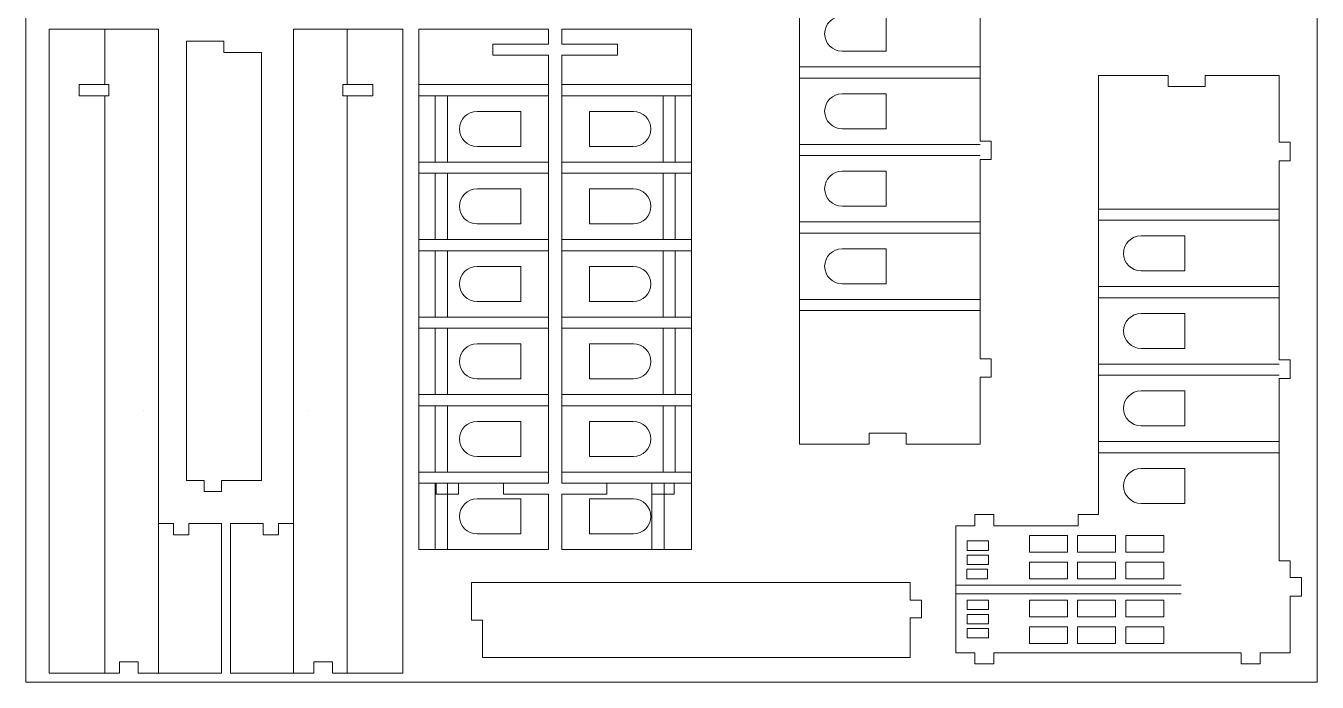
# Model space of a CAD drawing. Header units: millimetres. Extents: x -824 to 903, y -527 to 785.
# Drawn here: x 555.5 to 902.7, y -67.8 to 108.6 of the extents above; entities that cross this region are included whole.
import ezdxf

# ---------------------------------------------------------------- set-up
doc = ezdxf.new("R2010")
doc.units = ezdxf.units.MM
doc.header["$MEASUREMENT"] = 0
doc.layers.add('Camada 1', color=7, linetype='Continuous')

msp = doc.modelspace()

# ---------------------------------------------------------------- linework, layer by layer
at = {"layer": 'Camada 1', "color": 250, "lineweight": 9}
for points, knots in [([(555.4833, -67.8358), (555.4833, -67.8358), (902.7386, -67.8358), (902.7386, -67.8358), (902.7386, -67.8358), (902.7386, -67.8358), (902.7386, 320.0269), (902.7386, 320.0269), (902.7386, 320.0269), (902.7386, 320.0269), (555.4833, 320.0269), (555.4833, 320.0269), (555.4833, 320.0269), (555.4833, 320.0269), (555.4833, -67.8358), (555.4833, -67.8358)], [0, 0, 0, 0, 0.2, 0.2, 0.2, 0.2, 0.4, 0.4, 0.4, 0.4, 0.6, 0.6, 0.6, 0.6, 1, 1, 1, 1]), ([(812.1126, 77.6077), (812.1126, 77.6077), (815.1128, 77.6077), (815.1128, 77.6077), (815.1128, 77.6077), (815.1128, 77.6077), (815.1128, 72.6073), (815.1128, 72.6073), (815.1128, 72.6073), (815.1128, 72.6073), (812.1126, 72.6073), (812.1126, 72.6073), (812.1126, 72.6073), (812.1126, 72.6073), (812.1126, 19.1032), (812.1126, 19.1032), (812.1126, 19.1032), (812.1126, 19.1032), (815.1128, 19.1032), (815.1128, 19.1032), (815.1128, 19.1032), (815.1128, 19.1032), (815.1128, 14.1028), (815.1128, 14.1028), (815.1128, 14.1028), (815.1128, 14.1028), (812.1126, 14.1028), (812.1126, 14.1028), (812.1126, 14.1028), (812.1126, 14.1028), (812.1126, -3.8987), (812.1126, -3.8987), (812.1126, -3.8987), (812.1126, -3.8987), (792.2166, -3.8987), (792.2166, -3.8987), (792.2166, -3.8987), (792.2166, -3.8987), (792.2166, -0.8984), (792.2166, -0.8984), (792.2166, -0.8984), (792.2166, -0.8984), (782.2686, -0.8984), (782.2686, -0.8984), (782.2686, -0.8984), (782.2686, -0.8984), (782.2686, -3.8987), (782.2686, -3.8987), (782.2686, -3.8987), (782.2686, -3.8987), (763.5395, -3.8987), (763.5395, -3.8987), (763.5395, -3.8987), (763.5395, -3.8987), (763.5395, 114.143), (763.5395, 114.143), (763.5395, 114.143), (763.5395, 114.143), (758.0614, 114.143), (758.0614, 114.143), (758.0614, 114.143), (758.0614, 114.143), (758.0614, 117.1433), (758.0614, 117.1433), (758.0614, 117.1433), (758.0614, 117.1433), (735.4182, 117.1433), (735.4182, 117.1433), (735.4182, 117.1433), (735.4182, 117.1433), (735.4182, 114.143), (735.4182, 114.143), (735.4182, 114.143), (735.4182, 114.143), (730.3053, 114.143), (730.3053, 114.143), (730.3053, 114.143), (730.3053, 114.143), (730.3053, 117.1433), (730.3053, 117.1433), (730.3053, 117.1433), (730.3053, 117.1433), (725.1923, 117.1433), (725.1923, 117.1433), (725.1923, 117.1433), (725.1923, 117.1433), (725.1923, 151.316), (725.1923, 151.316), (725.1923, 151.316), (725.1923, 151.316), (730.3053, 151.316), (730.3053, 151.316), (730.3053, 151.316), (730.3053, 151.316), (730.3053, 154.3163), (730.3053, 154.3163), (730.3053, 154.3163), (730.3053, 154.3163), (735.4182, 154.3163), (735.4182, 154.3163), (735.4182, 154.3163), (735.4182, 154.3163), (735.4182, 151.316), (735.4182, 151.316), (735.4182, 151.316), (735.4182, 151.316), (801.8867, 151.316), (801.8867, 151.316), (801.8867, 151.316), (801.8867, 151.316), (801.8867, 154.3163), (801.8867, 154.3163), (801.8867, 154.3163), (801.8867, 154.3163), (806.9996, 154.3163), (806.9996, 154.3163), (806.9996, 154.3163), (806.9996, 154.3163), (806.9996, 151.316), (806.9996, 151.316), (806.9996, 151.316), (806.9996, 151.316), (815.1128, 151.316), (815.1128, 151.316), (815.1128, 151.316), (815.1128, 151.316), (815.1128, 136.1123), (815.1128, 136.1123), (815.1128, 136.1123), (815.1128, 136.1123), (818.1131, 136.1123), (818.1131, 136.1123), (818.1131, 136.1123), (818.1131, 136.1123), (818.1131, 131.1119), (818.1131, 131.1119), (818.1131, 131.1119), (818.1131, 131.1119), (815.1128, 131.1119), (815.1128, 131.1119), (815.1128, 131.1119), (815.1128, 131.1119), (815.1128, 126.6217), (815.1128, 126.6217), (815.1128, 126.6217), (815.1128, 126.6217), (812.1126, 126.6217), (812.1126, 126.6217), (812.1126, 126.6217), (812.1126, 126.6217), (812.1126, 77.6077), (812.1126, 77.6077)], [0, 0, 0, 0, 0.02564103, 0.02564103, 0.02564103, 0.02564103, 0.05128205, 0.05128205, 0.05128205, 0.05128205, 0.07692308, 0.07692308, 0.07692308, 0.07692308, 0.1025641, 0.1025641, 0.1025641, 0.1025641, 0.12820513, 0.12820513, 0.12820513, 0.12820513, 0.15384615, 0.15384615, 0.15384615, 0.15384615, 0.17948718, 0.17948718, 0.17948718, 0.17948718, 0.20512821, 0.20512821, 0.20512821, 0.20512821, 0.23076923, 0.23076923, 0.23076923, 0.23076923, 0.25641026, 0.25641026, 0.25641026, 0.25641026, 0.28205128, 0.28205128, 0.28205128, 0.28205128, 0.30769231, 0.30769231, 0.30769231, 0.30769231, 0.33333333, 0.33333333, 0.33333333, 0.33333333, 0.35897436, 0.35897436, 0.35897436, 0.35897436, 0.38461538, 0.38461538, 0.38461538, 0.38461538, 0.41025641, 0.41025641, 0.41025641, 0.41025641, 0.43589744, 0.43589744, 0.43589744, 0.43589744, 0.46153846, 0.46153846, 0.46153846, 0.46153846, 0.48717949, 0.48717949, 0.48717949, 0.48717949, 0.51282051, 0.51282051, 0.51282051, 0.51282051, 0.53846154, 0.53846154, 0.53846154, 0.53846154, 0.56410256, 0.56410256, 0.56410256, 0.56410256, 0.58974359, 0.58974359, 0.58974359, 0.58974359, 0.61538462, 0.61538462, 0.61538462, 0.61538462, 0.64102564, 0.64102564, 0.64102564, 0.64102564, 0.66666667, 0.66666667, 0.66666667, 0.66666667, 0.69230769, 0.69230769, 0.69230769, 0.69230769, 0.71794872, 0.71794872, 0.71794872, 0.71794872, 0.74358974, 0.74358974, 0.74358974, 0.74358974, 0.76923077, 0.76923077, 0.76923077, 0.76923077, 0.79487179, 0.79487179, 0.79487179, 0.79487179, 0.82051282, 0.82051282, 0.82051282, 0.82051282, 0.84615385, 0.84615385, 0.84615385, 0.84615385, 0.87179487, 0.87179487, 0.87179487, 0.87179487, 0.8974359, 0.8974359, 0.8974359, 0.8974359, 0.92307692, 0.92307692, 0.92307692, 0.92307692, 0.94871795, 0.94871795, 0.94871795, 0.94871795, 1, 1, 1, 1]), ([(561.754, 107.6933), (561.754, 107.6933), (576.7512, 107.6933), (576.7512, 107.6933), (576.7512, 107.6933), (576.7512, 107.6933), (591.1483, 107.6933), (591.1483, 107.6933), (591.1483, 107.6933), (591.1483, 107.6933), (591.1483, -25.2134), (591.1483, -25.2134), (591.1483, -25.2134), (591.1483, -25.2134), (595.2106, -25.2134), (595.2106, -25.2134), (595.2106, -25.2134), (595.2106, -25.2134), (595.2106, -28.213), (595.2106, -28.213), (595.2106, -28.213), (595.2106, -28.213), (599.2816, -28.213), (599.2816, -28.213), (599.2816, -28.213), (599.2816, -28.213), (599.2816, -25.2134), (599.2816, -25.2134), (599.2816, -25.2134), (599.2816, -25.2134), (608.1268, -25.2134), (608.1268, -25.2134), (608.1268, -25.2134), (608.1268, -25.2134), (608.1268, -65.3775), (608.1268, -65.3775), (608.1268, -65.3775), (608.1268, -65.3775), (591.1483, -65.3775), (591.1483, -65.3775), (591.1483, -65.3775), (591.1483, -65.3775), (585.6987, -65.3775), (585.6987, -65.3775), (585.6987, -65.3775), (585.6987, -65.3775), (585.6987, -62.378), (585.6987, -62.378), (585.6987, -62.378), (585.6987, -62.378), (580.6994, -62.378), (580.6994, -62.378), (580.6994, -62.378), (580.6994, -62.378), (580.6994, -65.3775), (580.6994, -65.3775), (580.6994, -65.3775), (580.6994, -65.3775), (576.7512, -65.3775), (576.7512, -65.3775), (576.7512, -65.3775), (576.7512, -65.3775), (561.754, -65.3775), (561.754, -65.3775), (561.754, -65.3775), (561.754, -65.3775), (561.754, 107.6933), (561.754, 107.6933)], [0, 0, 0, 0, 0.05555556, 0.05555556, 0.05555556, 0.05555556, 0.11111111, 0.11111111, 0.11111111, 0.11111111, 0.16666667, 0.16666667, 0.16666667, 0.16666667, 0.22222222, 0.22222222, 0.22222222, 0.22222222, 0.27777778, 0.27777778, 0.27777778, 0.27777778, 0.33333333, 0.33333333, 0.33333333, 0.33333333, 0.38888889, 0.38888889, 0.38888889, 0.38888889, 0.44444444, 0.44444444, 0.44444444, 0.44444444, 0.5, 0.5, 0.5, 0.5, 0.55555556, 0.55555556, 0.55555556, 0.55555556, 0.61111111, 0.61111111, 0.61111111, 0.61111111, 0.66666667, 0.66666667, 0.66666667, 0.66666667, 0.72222222, 0.72222222, 0.72222222, 0.72222222, 0.77777778, 0.77777778, 0.77777778, 0.77777778, 0.83333333, 0.83333333, 0.83333333, 0.83333333, 0.88888889, 0.88888889, 0.88888889, 0.88888889, 1, 1, 1, 1]), ([(656.8526, 107.6933), (656.8526, 107.6933), (641.8554, 107.6933), (641.8554, 107.6933), (641.8554, 107.6933), (641.8554, 107.6933), (627.4582, 107.6933), (627.4582, 107.6933), (627.4582, 107.6933), (627.4582, 107.6933), (627.4582, -25.2134), (627.4582, -25.2134), (627.4582, -25.2134), (627.4582, -25.2134), (623.396, -25.2134), (623.396, -25.2134), (623.396, -25.2134), (623.396, -25.2134), (623.396, -28.213), (623.396, -28.213), (623.396, -28.213), (623.396, -28.213), (619.3249, -28.213), (619.3249, -28.213), (619.3249, -28.213), (619.3249, -28.213), (619.3249, -25.2134), (619.3249, -25.2134), (619.3249, -25.2134), (619.3249, -25.2134), (610.4797, -25.2134), (610.4797, -25.2134), (610.4797, -25.2134), (610.4797, -25.2134), (610.4797, -65.3775), (610.4797, -65.3775), (610.4797, -65.3775), (610.4797, -65.3775), (627.4582, -65.3775), (627.4582, -65.3775), (627.4582, -65.3775), (627.4582, -65.3775), (632.9079, -65.3775), (632.9079, -65.3775), (632.9079, -65.3775), (632.9079, -65.3775), (632.9079, -62.378), (632.9079, -62.378), (632.9079, -62.378), (632.9079, -62.378), (637.9072, -62.378), (637.9072, -62.378), (637.9072, -62.378), (637.9072, -62.378), (637.9072, -65.3775), (637.9072, -65.3775), (637.9072, -65.3775), (637.9072, -65.3775), (641.8554, -65.3775), (641.8554, -65.3775), (641.8554, -65.3775), (641.8554, -65.3775), (656.8526, -65.3775), (656.8526, -65.3775), (656.8526, -65.3775), (656.8526, -65.3775), (656.8526, 107.6933), (656.8526, 107.6933)], [0, 0, 0, 0, 0.05555556, 0.05555556, 0.05555556, 0.05555556, 0.11111111, 0.11111111, 0.11111111, 0.11111111, 0.16666667, 0.16666667, 0.16666667, 0.16666667, 0.22222222, 0.22222222, 0.22222222, 0.22222222, 0.27777778, 0.27777778, 0.27777778, 0.27777778, 0.33333333, 0.33333333, 0.33333333, 0.33333333, 0.38888889, 0.38888889, 0.38888889, 0.38888889, 0.44444444, 0.44444444, 0.44444444, 0.44444444, 0.5, 0.5, 0.5, 0.5, 0.55555556, 0.55555556, 0.55555556, 0.55555556, 0.61111111, 0.61111111, 0.61111111, 0.61111111, 0.66666667, 0.66666667, 0.66666667, 0.66666667, 0.72222222, 0.72222222, 0.72222222, 0.72222222, 0.77777778, 0.77777778, 0.77777778, 0.77777778, 0.83333333, 0.83333333, 0.83333333, 0.83333333, 0.88888889, 0.88888889, 0.88888889, 0.88888889, 1, 1, 1, 1]), ([(681.0482, 100.6943), (681.0482, 100.6943), (696.0459, 100.6943), (696.0459, 100.6943), (696.0459, 100.6943), (696.0459, 100.6943), (696.0459, -14.3211), (696.0459, -14.3211), (696.0459, -14.3211), (696.0459, -14.3211), (683.9558, -14.3211), (683.9558, -14.3211), (683.9558, -14.3211), (683.9558, -14.3211), (683.9558, -17.3206), (683.9558, -17.3206), (683.9558, -17.3206), (683.9558, -17.3206), (696.0459, -17.3206), (696.0459, -17.3206), (696.0459, -17.3206), (696.0459, -17.3206), (696.0459, -32.2124), (696.0459, -32.2124), (696.0459, -32.2124), (696.0459, -32.2124), (661.1655, -32.2124), (661.1655, -32.2124), (661.1655, -32.2124), (661.1655, -32.2124), (661.1655, 107.6933), (661.1655, 107.6933), (661.1655, 107.6933), (661.1655, 107.6933), (696.0459, 107.6933), (696.0459, 107.6933), (696.0459, 107.6933), (696.0459, 107.6933), (696.0459, 103.6939), (696.0459, 103.6939), (696.0459, 103.6939), (696.0459, 103.6939), (681.0482, 103.6939), (681.0482, 103.6939), (681.0482, 103.6939), (681.0482, 103.6939), (681.0482, 100.6943), (681.0482, 100.6943)], [0, 0, 0, 0, 0.07692308, 0.07692308, 0.07692308, 0.07692308, 0.15384615, 0.15384615, 0.15384615, 0.15384615, 0.23076923, 0.23076923, 0.23076923, 0.23076923, 0.30769231, 0.30769231, 0.30769231, 0.30769231, 0.38461538, 0.38461538, 0.38461538, 0.38461538, 0.46153846, 0.46153846, 0.46153846, 0.46153846, 0.53846154, 0.53846154, 0.53846154, 0.53846154, 0.61538462, 0.61538462, 0.61538462, 0.61538462, 0.69230769, 0.69230769, 0.69230769, 0.69230769, 0.76923077, 0.76923077, 0.76923077, 0.76923077, 0.84615385, 0.84615385, 0.84615385, 0.84615385, 1, 1, 1, 1]), ([(714.6318, 100.6943), (714.6318, 100.6943), (699.6341, 100.6943), (699.6341, 100.6943), (699.6341, 100.6943), (699.6341, 100.6943), (699.6341, -14.3211), (699.6341, -14.3211), (699.6341, -14.3211), (699.6341, -14.3211), (711.7242, -14.3211), (711.7242, -14.3211), (711.7242, -14.3211), (711.7242, -14.3211), (711.7242, -17.3206), (711.7242, -17.3206), (711.7242, -17.3206), (711.7242, -17.3206), (699.6341, -17.3206), (699.6341, -17.3206), (699.6341, -17.3206), (699.6341, -17.3206), (699.6341, -32.2124), (699.6341, -32.2124), (699.6341, -32.2124), (699.6341, -32.2124), (734.5145, -32.2124), (734.5145, -32.2124), (734.5145, -32.2124), (734.5145, -32.2124), (734.5145, 107.6933), (734.5145, 107.6933), (734.5145, 107.6933), (734.5145, 107.6933), (699.6341, 107.6933), (699.6341, 107.6933), (699.6341, 107.6933), (699.6341, 107.6933), (699.6341, 103.6939), (699.6341, 103.6939), (699.6341, 103.6939), (699.6341, 103.6939), (714.6318, 103.6939), (714.6318, 103.6939), (714.6318, 103.6939), (714.6318, 103.6939), (714.6318, 100.6943), (714.6318, 100.6943)], [0, 0, 0, 0, 0.07692308, 0.07692308, 0.07692308, 0.07692308, 0.15384615, 0.15384615, 0.15384615, 0.15384615, 0.23076923, 0.23076923, 0.23076923, 0.23076923, 0.30769231, 0.30769231, 0.30769231, 0.30769231, 0.38461538, 0.38461538, 0.38461538, 0.38461538, 0.46153846, 0.46153846, 0.46153846, 0.46153846, 0.53846154, 0.53846154, 0.53846154, 0.53846154, 0.61538462, 0.61538462, 0.61538462, 0.61538462, 0.69230769, 0.69230769, 0.69230769, 0.69230769, 0.76923077, 0.76923077, 0.76923077, 0.76923077, 0.84615385, 0.84615385, 0.84615385, 0.84615385, 1, 1, 1, 1]), ([(608.1308, -16.5945), (608.1308, -16.5945), (608.1308, -13.595), (608.1308, -13.595), (608.1308, -13.595), (608.1308, -13.595), (618.8446, -13.595), (618.8446, -13.595), (618.8446, -13.595), (618.8446, -13.595), (618.8446, 101.4204), (618.8446, 101.4204), (618.8446, 101.4204), (618.8446, 101.4204), (608.7547, 101.4204), (608.7547, 101.4204), (608.7547, 101.4204), (608.7547, 101.4204), (608.7547, 104.42), (608.7547, 104.42), (608.7547, 104.42), (608.7547, 104.42), (598.6649, 104.42), (598.6649, 104.42), (598.6649, 104.42), (598.6649, 104.42), (598.6649, -13.595), (598.6649, -13.595), (598.6649, -13.595), (598.6649, -13.595), (603.3979, -13.595), (603.3979, -13.595), (603.3979, -13.595), (603.3979, -13.595), (603.3979, -16.5945), (603.3979, -16.5945), (603.3979, -16.5945), (603.3979, -16.5945), (608.1308, -16.5945), (608.1308, -16.5945)], [0, 0, 0, 0, 0.09090909, 0.09090909, 0.09090909, 0.09090909, 0.18181818, 0.18181818, 0.18181818, 0.18181818, 0.27272727, 0.27272727, 0.27272727, 0.27272727, 0.36363636, 0.36363636, 0.36363636, 0.36363636, 0.45454545, 0.45454545, 0.45454545, 0.45454545, 0.54545455, 0.54545455, 0.54545455, 0.54545455, 0.63636364, 0.63636364, 0.63636364, 0.63636364, 0.72727273, 0.72727273, 0.72727273, 0.72727273, 0.81818182, 0.81818182, 0.81818182, 0.81818182, 1, 1, 1, 1]), ([(892.5006, 13.7608), (892.5006, 13.7608), (895.5008, 13.7608), (895.5008, 13.7608), (895.5008, 13.7608), (895.5008, 13.7608), (895.5008, 18.7613), (895.5008, 18.7613), (895.5008, 18.7613), (895.5008, 18.7613), (892.5006, 18.7613), (892.5006, 18.7613), (892.5006, 18.7613), (892.5006, 18.7613), (892.5006, 72.2654), (892.5006, 72.2654), (892.5006, 72.2654), (892.5006, 72.2654), (895.5008, 72.2654), (895.5008, 72.2654), (895.5008, 72.2654), (895.5008, 72.2654), (895.5008, 77.2657), (895.5008, 77.2657), (895.5008, 77.2657), (895.5008, 77.2657), (892.5006, 77.2657), (892.5006, 77.2657), (892.5006, 77.2657), (892.5006, 77.2657), (892.5006, 95.2673), (892.5006, 95.2673), (892.5006, 95.2673), (892.5006, 95.2673), (872.6046, 95.2673), (872.6046, 95.2673), (872.6046, 95.2673), (872.6046, 95.2673), (872.6046, 92.2669), (872.6046, 92.2669), (872.6046, 92.2669), (872.6046, 92.2669), (862.6566, 92.2669), (862.6566, 92.2669), (862.6566, 92.2669), (862.6566, 92.2669), (862.6566, 95.2673), (862.6566, 95.2673), (862.6566, 95.2673), (862.6566, 95.2673), (843.9275, 95.2673), (843.9275, 95.2673), (843.9275, 95.2673), (843.9275, 95.2673), (843.9275, -22.7745), (843.9275, -22.7745), (843.9275, -22.7745), (843.9275, -22.7745), (838.4494, -22.7745), (838.4494, -22.7745), (838.4494, -22.7745), (838.4494, -22.7745), (838.4494, -25.7747), (838.4494, -25.7747), (838.4494, -25.7747), (838.4494, -25.7747), (815.8062, -25.7747), (815.8062, -25.7747), (815.8062, -25.7747), (815.8062, -25.7747), (815.8062, -22.7745), (815.8062, -22.7745), (815.8062, -22.7745), (815.8062, -22.7745), (810.6933, -22.7745), (810.6933, -22.7745), (810.6933, -22.7745), (810.6933, -22.7745), (810.6933, -25.7747), (810.6933, -25.7747), (810.6933, -25.7747), (810.6933, -25.7747), (805.5803, -25.7747), (805.5803, -25.7747), (805.5803, -25.7747), (805.5803, -25.7747), (805.5803, -59.9474), (805.5803, -59.9474), (805.5803, -59.9474), (805.5803, -59.9474), (810.6933, -59.9474), (810.6933, -59.9474), (810.6933, -59.9474), (810.6933, -59.9474), (810.6933, -62.9478), (810.6933, -62.9478), (810.6933, -62.9478), (810.6933, -62.9478), (815.8062, -62.9478), (815.8062, -62.9478), (815.8062, -62.9478), (815.8062, -62.9478), (815.8062, -59.9474), (815.8062, -59.9474), (815.8062, -59.9474), (815.8062, -59.9474), (882.2747, -59.9474), (882.2747, -59.9474), (882.2747, -59.9474), (882.2747, -59.9474), (882.2747, -62.9478), (882.2747, -62.9478), (882.2747, -62.9478), (882.2747, -62.9478), (887.3876, -62.9478), (887.3876, -62.9478), (887.3876, -62.9478), (887.3876, -62.9478), (887.3876, -59.9474), (887.3876, -59.9474), (887.3876, -59.9474), (887.3876, -59.9474), (895.5008, -59.9474), (895.5008, -59.9474), (895.5008, -59.9474), (895.5008, -59.9474), (895.5008, -44.7438), (895.5008, -44.7438), (895.5008, -44.7438), (895.5008, -44.7438), (898.5011, -44.7438), (898.5011, -44.7438), (898.5011, -44.7438), (898.5011, -44.7438), (898.5011, -39.7433), (898.5011, -39.7433), (898.5011, -39.7433), (898.5011, -39.7433), (895.5008, -39.7433), (895.5008, -39.7433), (895.5008, -39.7433), (895.5008, -39.7433), (895.5008, -35.2532), (895.5008, -35.2532), (895.5008, -35.2532), (895.5008, -35.2532), (892.5006, -35.2532), (892.5006, -35.2532), (892.5006, -35.2532), (892.5006, -35.2532), (892.5006, 13.7608), (892.5006, 13.7608)], [0, 0, 0, 0, 0.02564103, 0.02564103, 0.02564103, 0.02564103, 0.05128205, 0.05128205, 0.05128205, 0.05128205, 0.07692308, 0.07692308, 0.07692308, 0.07692308, 0.1025641, 0.1025641, 0.1025641, 0.1025641, 0.12820513, 0.12820513, 0.12820513, 0.12820513, 0.15384615, 0.15384615, 0.15384615, 0.15384615, 0.17948718, 0.17948718, 0.17948718, 0.17948718, 0.20512821, 0.20512821, 0.20512821, 0.20512821, 0.23076923, 0.23076923, 0.23076923, 0.23076923, 0.25641026, 0.25641026, 0.25641026, 0.25641026, 0.28205128, 0.28205128, 0.28205128, 0.28205128, 0.30769231, 0.30769231, 0.30769231, 0.30769231, 0.33333333, 0.33333333, 0.33333333, 0.33333333, 0.35897436, 0.35897436, 0.35897436, 0.35897436, 0.38461538, 0.38461538, 0.38461538, 0.38461538, 0.41025641, 0.41025641, 0.41025641, 0.41025641, 0.43589744, 0.43589744, 0.43589744, 0.43589744, 0.46153846, 0.46153846, 0.46153846, 0.46153846, 0.48717949, 0.48717949, 0.48717949, 0.48717949, 0.51282051, 0.51282051, 0.51282051, 0.51282051, 0.53846154, 0.53846154, 0.53846154, 0.53846154, 0.56410256, 0.56410256, 0.56410256, 0.56410256, 0.58974359, 0.58974359, 0.58974359, 0.58974359, 0.61538462, 0.61538462, 0.61538462, 0.61538462, 0.64102564, 0.64102564, 0.64102564, 0.64102564, 0.66666667, 0.66666667, 0.66666667, 0.66666667, 0.69230769, 0.69230769, 0.69230769, 0.69230769, 0.71794872, 0.71794872, 0.71794872, 0.71794872, 0.74358974, 0.74358974, 0.74358974, 0.74358974, 0.76923077, 0.76923077, 0.76923077, 0.76923077, 0.79487179, 0.79487179, 0.79487179, 0.79487179, 0.82051282, 0.82051282, 0.82051282, 0.82051282, 0.84615385, 0.84615385, 0.84615385, 0.84615385, 0.87179487, 0.87179487, 0.87179487, 0.87179487, 0.8974359, 0.8974359, 0.8974359, 0.8974359, 0.92307692, 0.92307692, 0.92307692, 0.92307692, 0.94871795, 0.94871795, 0.94871795, 0.94871795, 1, 1, 1, 1]), ([(576.7515, 89.8017), (576.7515, 89.8017), (569.8083, 89.802), (569.8083, 89.802), (569.8083, 89.802), (569.8083, 89.802), (569.8083, 92.8014), (569.8083, 92.8014), (569.8083, 92.8014), (569.8083, 92.8014), (576.7508, 92.8014), (576.7508, 92.8014), (576.7508, 92.8014), (576.7508, 92.8014), (577.8476, 92.8014), (577.8476, 92.8014), (577.8476, 92.8014), (577.8476, 92.8014), (577.8486, 89.8017), (577.8486, 89.8017), (577.8486, 89.8017), (577.8486, 89.8017), (576.7515, 89.8017), (576.7515, 89.8017)], [0, 0, 0, 0, 0.14285714, 0.14285714, 0.14285714, 0.14285714, 0.28571429, 0.28571429, 0.28571429, 0.28571429, 0.42857143, 0.42857143, 0.42857143, 0.42857143, 0.57142857, 0.57142857, 0.57142857, 0.57142857, 0.71428571, 0.71428571, 0.71428571, 0.71428571, 1, 1, 1, 1]), ([(641.855, 89.8017), (641.855, 89.8017), (648.7982, 89.802), (648.7982, 89.802), (648.7982, 89.802), (648.7982, 89.802), (648.7982, 92.8014), (648.7982, 92.8014), (648.7982, 92.8014), (648.7982, 92.8014), (641.8557, 92.8014), (641.8557, 92.8014), (641.8557, 92.8014), (641.8557, 92.8014), (640.7589, 92.8014), (640.7589, 92.8014), (640.7589, 92.8014), (640.7589, 92.8014), (640.758, 89.8017), (640.758, 89.8017), (640.758, 89.8017), (640.758, 89.8017), (641.855, 89.8017), (641.855, 89.8017)], [0, 0, 0, 0, 0.14285714, 0.14285714, 0.14285714, 0.14285714, 0.28571429, 0.28571429, 0.28571429, 0.28571429, 0.42857143, 0.42857143, 0.42857143, 0.42857143, 0.57142857, 0.57142857, 0.57142857, 0.57142857, 0.71428571, 0.71428571, 0.71428571, 0.71428571, 1, 1, 1, 1]), ([(665.8156, -17.3206), (665.8156, -17.3206), (665.8156, -14.3211), (665.8156, -14.3211), (665.8156, -14.3211), (665.8156, -14.3211), (671.8656, -14.3211), (671.8656, -14.3211), (671.8656, -14.3211), (671.8656, -14.3211), (671.8656, -17.3206), (671.8656, -17.3206), (671.8656, -17.3206), (671.8656, -17.3206), (665.8156, -17.3206), (665.8156, -17.3206)], [0, 0, 0, 0, 0.2, 0.2, 0.2, 0.2, 0.4, 0.4, 0.4, 0.4, 0.6, 0.6, 0.6, 0.6, 1, 1, 1, 1]), ([(729.8643, -17.3206), (729.8643, -17.3206), (729.8643, -14.3211), (729.8643, -14.3211), (729.8643, -14.3211), (729.8643, -14.3211), (723.8143, -14.3211), (723.8143, -14.3211), (723.8143, -14.3211), (723.8143, -14.3211), (723.8143, -17.3206), (723.8143, -17.3206), (723.8143, -17.3206), (723.8143, -17.3206), (729.8643, -17.3206), (729.8643, -17.3206)], [0, 0, 0, 0, 0.2, 0.2, 0.2, 0.2, 0.4, 0.4, 0.4, 0.4, 0.6, 0.6, 0.6, 0.6, 1, 1, 1, 1]), ([(796.3302, -50.524), (796.3302, -50.524), (793.3307, -50.524), (793.3307, -50.524), (793.3307, -50.524), (793.3307, -50.524), (793.3307, -61.2378), (793.3307, -61.2378), (793.3307, -61.2378), (793.3307, -61.2378), (678.3153, -61.2378), (678.3153, -61.2378), (678.3153, -61.2378), (678.3153, -61.2378), (678.3153, -51.1479), (678.3153, -51.1479), (678.3153, -51.1479), (678.3153, -51.1479), (675.3158, -51.1479), (675.3158, -51.1479), (675.3158, -51.1479), (675.3158, -51.1479), (675.3158, -41.0581), (675.3158, -41.0581), (675.3158, -41.0581), (675.3158, -41.0581), (793.3307, -41.0581), (793.3307, -41.0581), (793.3307, -41.0581), (793.3307, -41.0581), (793.3307, -45.7911), (793.3307, -45.7911), (793.3307, -45.7911), (793.3307, -45.7911), (796.3302, -45.7911), (796.3302, -45.7911), (796.3302, -45.7911), (796.3302, -45.7911), (796.3302, -50.524), (796.3302, -50.524)], [0, 0, 0, 0, 0.09090909, 0.09090909, 0.09090909, 0.09090909, 0.18181818, 0.18181818, 0.18181818, 0.18181818, 0.27272727, 0.27272727, 0.27272727, 0.27272727, 0.36363636, 0.36363636, 0.36363636, 0.36363636, 0.45454545, 0.45454545, 0.45454545, 0.45454545, 0.54545455, 0.54545455, 0.54545455, 0.54545455, 0.63636364, 0.63636364, 0.63636364, 0.63636364, 0.72727273, 0.72727273, 0.72727273, 0.72727273, 0.81818182, 0.81818182, 0.81818182, 0.81818182, 1, 1, 1, 1])]:
    msp.add_open_spline(points, degree=3, knots=knots, dxfattribs=at)
at = {"layer": 'Camada 1', "color": 5, "lineweight": 9}
for points, knots in [([(786.7985, 101.7397), (786.7985, 101.7397), (775.0038, 101.7397), (775.0038, 101.7397), (775.0038, 101.7397), (772.4155, 101.7397), (770.2979, 103.8575), (770.2979, 106.4457), (770.2979, 106.4457), (770.2979, 109.034), (772.4155, 111.1517), (775.0038, 111.1517), (775.0038, 111.1517), (775.0038, 111.1517), (786.7985, 111.1517), (786.7985, 111.1517), (786.7985, 111.1517), (786.7985, 111.1517), (786.7985, 101.7397), (786.7985, 101.7397)], [0, 0, 0, 0, 0.16666667, 0.16666667, 0.16666667, 0.16666667, 0.33333333, 0.33333333, 0.33333333, 0.33333333, 0.5, 0.5, 0.5, 0.5, 0.66666667, 0.66666667, 0.66666667, 0.66666667, 1, 1, 1, 1]), ([(786.7985, 80.9059), (786.7985, 80.9059), (775.0038, 80.9059), (775.0038, 80.9059), (775.0038, 80.9059), (772.4155, 80.9059), (770.2979, 83.0236), (770.2979, 85.6119), (770.2979, 85.6119), (770.2979, 88.2001), (772.4155, 90.3179), (775.0038, 90.3179), (775.0038, 90.3179), (775.0038, 90.3179), (786.7985, 90.3179), (786.7985, 90.3179), (786.7985, 90.3179), (786.7985, 90.3179), (786.7985, 80.9059), (786.7985, 80.9059)], [0, 0, 0, 0, 0.16666667, 0.16666667, 0.16666667, 0.16666667, 0.33333333, 0.33333333, 0.33333333, 0.33333333, 0.5, 0.5, 0.5, 0.5, 0.66666667, 0.66666667, 0.66666667, 0.66666667, 1, 1, 1, 1]), ([(688.604, 76.1687), (688.604, 76.1687), (676.8093, 76.1687), (676.8093, 76.1687), (676.8093, 76.1687), (674.221, 76.1687), (672.1034, 78.2864), (672.1034, 80.8747), (672.1034, 80.8747), (672.1034, 83.4629), (674.221, 85.5807), (676.8093, 85.5807), (676.8093, 85.5807), (676.8093, 85.5807), (688.604, 85.5807), (688.604, 85.5807), (688.604, 85.5807), (688.604, 85.5807), (688.604, 76.1687), (688.604, 76.1687)], [0, 0, 0, 0, 0.16666667, 0.16666667, 0.16666667, 0.16666667, 0.33333333, 0.33333333, 0.33333333, 0.33333333, 0.5, 0.5, 0.5, 0.5, 0.66666667, 0.66666667, 0.66666667, 0.66666667, 1, 1, 1, 1]), ([(707.076, 76.1687), (707.076, 76.1687), (718.8707, 76.1687), (718.8707, 76.1687), (718.8707, 76.1687), (721.4589, 76.1687), (723.5766, 78.2864), (723.5766, 80.8747), (723.5766, 80.8747), (723.5766, 83.4629), (721.4589, 85.5807), (718.8707, 85.5807), (718.8707, 85.5807), (718.8707, 85.5807), (707.076, 85.5807), (707.076, 85.5807), (707.076, 85.5807), (707.076, 85.5807), (707.076, 76.1687), (707.076, 76.1687)], [0, 0, 0, 0, 0.16666667, 0.16666667, 0.16666667, 0.16666667, 0.33333333, 0.33333333, 0.33333333, 0.33333333, 0.5, 0.5, 0.5, 0.5, 0.66666667, 0.66666667, 0.66666667, 0.66666667, 1, 1, 1, 1]), ([(786.7985, 60.072), (786.7985, 60.072), (775.0038, 60.072), (775.0038, 60.072), (775.0038, 60.072), (772.4155, 60.072), (770.2979, 62.1897), (770.2979, 64.778), (770.2979, 64.778), (770.2979, 67.3662), (772.4155, 69.484), (775.0038, 69.484), (775.0038, 69.484), (775.0038, 69.484), (786.7985, 69.484), (786.7985, 69.484), (786.7985, 69.484), (786.7985, 69.484), (786.7985, 60.072), (786.7985, 60.072)], [0, 0, 0, 0, 0.16666667, 0.16666667, 0.16666667, 0.16666667, 0.33333333, 0.33333333, 0.33333333, 0.33333333, 0.5, 0.5, 0.5, 0.5, 0.66666667, 0.66666667, 0.66666667, 0.66666667, 1, 1, 1, 1]), ([(688.604, 55.3347), (688.604, 55.3347), (676.8093, 55.3347), (676.8093, 55.3347), (676.8093, 55.3347), (674.221, 55.3347), (672.1034, 57.4524), (672.1034, 60.0407), (672.1034, 60.0407), (672.1034, 62.6289), (674.221, 64.7467), (676.8093, 64.7467), (676.8093, 64.7467), (676.8093, 64.7467), (688.604, 64.7467), (688.604, 64.7467), (688.604, 64.7467), (688.604, 64.7467), (688.604, 55.3347), (688.604, 55.3347)], [0, 0, 0, 0, 0.16666667, 0.16666667, 0.16666667, 0.16666667, 0.33333333, 0.33333333, 0.33333333, 0.33333333, 0.5, 0.5, 0.5, 0.5, 0.66666667, 0.66666667, 0.66666667, 0.66666667, 1, 1, 1, 1]), ([(707.076, 55.3347), (707.076, 55.3347), (718.8707, 55.3347), (718.8707, 55.3347), (718.8707, 55.3347), (721.4589, 55.3347), (723.5766, 57.4524), (723.5766, 60.0407), (723.5766, 60.0407), (723.5766, 62.6289), (721.4589, 64.7467), (718.8707, 64.7467), (718.8707, 64.7467), (718.8707, 64.7467), (707.076, 64.7467), (707.076, 64.7467), (707.076, 64.7467), (707.076, 64.7467), (707.076, 55.3347), (707.076, 55.3347)], [0, 0, 0, 0, 0.16666667, 0.16666667, 0.16666667, 0.16666667, 0.33333333, 0.33333333, 0.33333333, 0.33333333, 0.5, 0.5, 0.5, 0.5, 0.66666667, 0.66666667, 0.66666667, 0.66666667, 1, 1, 1, 1]), ([(867.1865, 52.1304), (867.1865, 52.1304), (855.3918, 52.1304), (855.3918, 52.1304), (855.3918, 52.1304), (852.8035, 52.1304), (850.6859, 50.0127), (850.6859, 47.4244), (850.6859, 47.4244), (850.6859, 44.8362), (852.8035, 42.7184), (855.3918, 42.7184), (855.3918, 42.7184), (855.3918, 42.7184), (867.1865, 42.7184), (867.1865, 42.7184), (867.1865, 42.7184), (867.1865, 42.7184), (867.1865, 52.1304), (867.1865, 52.1304)], [0, 0, 0, 0, 0.16666667, 0.16666667, 0.16666667, 0.16666667, 0.33333333, 0.33333333, 0.33333333, 0.33333333, 0.5, 0.5, 0.5, 0.5, 0.66666667, 0.66666667, 0.66666667, 0.66666667, 1, 1, 1, 1]), ([(786.7985, 39.2381), (786.7985, 39.2381), (775.0038, 39.2381), (775.0038, 39.2381), (775.0038, 39.2381), (772.4155, 39.2381), (770.2979, 41.3559), (770.2979, 43.9441), (770.2979, 43.9441), (770.2979, 46.5323), (772.4155, 48.6501), (775.0038, 48.6501), (775.0038, 48.6501), (775.0038, 48.6501), (786.7985, 48.6501), (786.7985, 48.6501), (786.7985, 48.6501), (786.7985, 48.6501), (786.7985, 39.2381), (786.7985, 39.2381)], [0, 0, 0, 0, 0.16666667, 0.16666667, 0.16666667, 0.16666667, 0.33333333, 0.33333333, 0.33333333, 0.33333333, 0.5, 0.5, 0.5, 0.5, 0.66666667, 0.66666667, 0.66666667, 0.66666667, 1, 1, 1, 1]), ([(688.604, 34.5007), (688.604, 34.5007), (676.8093, 34.5007), (676.8093, 34.5007), (676.8093, 34.5007), (674.221, 34.5007), (672.1034, 36.6184), (672.1034, 39.2067), (672.1034, 39.2067), (672.1034, 41.7949), (674.221, 43.9127), (676.8093, 43.9127), (676.8093, 43.9127), (676.8093, 43.9127), (688.604, 43.9127), (688.604, 43.9127), (688.604, 43.9127), (688.604, 43.9127), (688.604, 34.5007), (688.604, 34.5007)], [0, 0, 0, 0, 0.16666667, 0.16666667, 0.16666667, 0.16666667, 0.33333333, 0.33333333, 0.33333333, 0.33333333, 0.5, 0.5, 0.5, 0.5, 0.66666667, 0.66666667, 0.66666667, 0.66666667, 1, 1, 1, 1]), ([(707.076, 34.5007), (707.076, 34.5007), (718.8707, 34.5007), (718.8707, 34.5007), (718.8707, 34.5007), (721.4589, 34.5007), (723.5766, 36.6184), (723.5766, 39.2067), (723.5766, 39.2067), (723.5766, 41.7949), (721.4589, 43.9127), (718.8707, 43.9127), (718.8707, 43.9127), (718.8707, 43.9127), (707.076, 43.9127), (707.076, 43.9127), (707.076, 43.9127), (707.076, 43.9127), (707.076, 34.5007), (707.076, 34.5007)], [0, 0, 0, 0, 0.16666667, 0.16666667, 0.16666667, 0.16666667, 0.33333333, 0.33333333, 0.33333333, 0.33333333, 0.5, 0.5, 0.5, 0.5, 0.66666667, 0.66666667, 0.66666667, 0.66666667, 1, 1, 1, 1]), ([(867.1865, 31.2966), (867.1865, 31.2966), (855.3918, 31.2966), (855.3918, 31.2966), (855.3918, 31.2966), (852.8035, 31.2966), (850.6859, 29.1788), (850.6859, 26.5906), (850.6859, 26.5906), (850.6859, 24.0023), (852.8035, 21.8846), (855.3918, 21.8846), (855.3918, 21.8846), (855.3918, 21.8846), (867.1865, 21.8846), (867.1865, 21.8846), (867.1865, 21.8846), (867.1865, 21.8846), (867.1865, 31.2966), (867.1865, 31.2966)], [0, 0, 0, 0, 0.16666667, 0.16666667, 0.16666667, 0.16666667, 0.33333333, 0.33333333, 0.33333333, 0.33333333, 0.5, 0.5, 0.5, 0.5, 0.66666667, 0.66666667, 0.66666667, 0.66666667, 1, 1, 1, 1]), ([(688.604, 13.6667), (688.604, 13.6667), (676.8093, 13.6667), (676.8093, 13.6667), (676.8093, 13.6667), (674.221, 13.6667), (672.1034, 15.7844), (672.1034, 18.3727), (672.1034, 18.3727), (672.1034, 20.9609), (674.221, 23.0787), (676.8093, 23.0787), (676.8093, 23.0787), (676.8093, 23.0787), (688.604, 23.0787), (688.604, 23.0787), (688.604, 23.0787), (688.604, 23.0787), (688.604, 13.6667), (688.604, 13.6667)], [0, 0, 0, 0, 0.16666667, 0.16666667, 0.16666667, 0.16666667, 0.33333333, 0.33333333, 0.33333333, 0.33333333, 0.5, 0.5, 0.5, 0.5, 0.66666667, 0.66666667, 0.66666667, 0.66666667, 1, 1, 1, 1]), ([(707.076, 13.6667), (707.076, 13.6667), (718.8707, 13.6667), (718.8707, 13.6667), (718.8707, 13.6667), (721.4589, 13.6667), (723.5766, 15.7844), (723.5766, 18.3727), (723.5766, 18.3727), (723.5766, 20.9609), (721.4589, 23.0787), (718.8707, 23.0787), (718.8707, 23.0787), (718.8707, 23.0787), (707.076, 23.0787), (707.076, 23.0787), (707.076, 23.0787), (707.076, 23.0787), (707.076, 13.6667), (707.076, 13.6667)], [0, 0, 0, 0, 0.16666667, 0.16666667, 0.16666667, 0.16666667, 0.33333333, 0.33333333, 0.33333333, 0.33333333, 0.5, 0.5, 0.5, 0.5, 0.66666667, 0.66666667, 0.66666667, 0.66666667, 1, 1, 1, 1]), ([(867.1865, 10.4627), (867.1865, 10.4627), (855.3918, 10.4627), (855.3918, 10.4627), (855.3918, 10.4627), (852.8035, 10.4627), (850.6859, 8.3449), (850.6859, 5.7567), (850.6859, 5.7567), (850.6859, 3.1684), (852.8035, 1.0507), (855.3918, 1.0507), (855.3918, 1.0507), (855.3918, 1.0507), (867.1865, 1.0507), (867.1865, 1.0507), (867.1865, 1.0507), (867.1865, 1.0507), (867.1865, 10.4627), (867.1865, 10.4627)], [0, 0, 0, 0, 0.16666667, 0.16666667, 0.16666667, 0.16666667, 0.33333333, 0.33333333, 0.33333333, 0.33333333, 0.5, 0.5, 0.5, 0.5, 0.66666667, 0.66666667, 0.66666667, 0.66666667, 1, 1, 1, 1]), ([(587.2021, 5.3081), (587.2021, 5.3081), (587.1885, 5.2336), (587.1885, 5.2336), (587.1885, 5.2336), (587.1885, 5.2336), (587.2021, 5.3081), (587.2021, 5.3081)], [0, 0, 0, 0, 0.33333333, 0.33333333, 0.33333333, 0.33333333, 1, 1, 1, 1]), ([(631.4045, 5.3081), (631.4045, 5.3081), (631.4181, 5.2336), (631.4181, 5.2336), (631.4181, 5.2336), (631.4181, 5.2336), (631.4045, 5.3081), (631.4045, 5.3081)], [0, 0, 0, 0, 0.33333333, 0.33333333, 0.33333333, 0.33333333, 1, 1, 1, 1]), ([(688.604, -7.1673), (688.604, -7.1673), (676.8093, -7.1673), (676.8093, -7.1673), (676.8093, -7.1673), (674.221, -7.1673), (672.1034, -5.0496), (672.1034, -2.4613), (672.1034, -2.4613), (672.1034, 0.1269), (674.221, 2.2447), (676.8093, 2.2447), (676.8093, 2.2447), (676.8093, 2.2447), (688.604, 2.2447), (688.604, 2.2447), (688.604, 2.2447), (688.604, 2.2447), (688.604, -7.1673), (688.604, -7.1673)], [0, 0, 0, 0, 0.16666667, 0.16666667, 0.16666667, 0.16666667, 0.33333333, 0.33333333, 0.33333333, 0.33333333, 0.5, 0.5, 0.5, 0.5, 0.66666667, 0.66666667, 0.66666667, 0.66666667, 1, 1, 1, 1]), ([(707.076, -7.1673), (707.076, -7.1673), (718.8707, -7.1673), (718.8707, -7.1673), (718.8707, -7.1673), (721.4589, -7.1673), (723.5766, -5.0496), (723.5766, -2.4613), (723.5766, -2.4613), (723.5766, 0.1269), (721.4589, 2.2447), (718.8707, 2.2447), (718.8707, 2.2447), (718.8707, 2.2447), (707.076, 2.2447), (707.076, 2.2447), (707.076, 2.2447), (707.076, 2.2447), (707.076, -7.1673), (707.076, -7.1673)], [0, 0, 0, 0, 0.16666667, 0.16666667, 0.16666667, 0.16666667, 0.33333333, 0.33333333, 0.33333333, 0.33333333, 0.5, 0.5, 0.5, 0.5, 0.66666667, 0.66666667, 0.66666667, 0.66666667, 1, 1, 1, 1]), ([(867.1865, -10.3712), (867.1865, -10.3712), (855.3918, -10.3712), (855.3918, -10.3712), (855.3918, -10.3712), (852.8035, -10.3712), (850.6859, -12.489), (850.6859, -15.0772), (850.6859, -15.0772), (850.6859, -17.6654), (852.8035, -19.7832), (855.3918, -19.7832), (855.3918, -19.7832), (855.3918, -19.7832), (867.1865, -19.7832), (867.1865, -19.7832), (867.1865, -19.7832), (867.1865, -19.7832), (867.1865, -10.3712), (867.1865, -10.3712)], [0, 0, 0, 0, 0.16666667, 0.16666667, 0.16666667, 0.16666667, 0.33333333, 0.33333333, 0.33333333, 0.33333333, 0.5, 0.5, 0.5, 0.5, 0.66666667, 0.66666667, 0.66666667, 0.66666667, 1, 1, 1, 1]), ([(688.604, -28.0013), (688.604, -28.0013), (676.8093, -28.0013), (676.8093, -28.0013), (676.8093, -28.0013), (674.221, -28.0013), (672.1034, -25.8835), (672.1034, -23.2953), (672.1034, -23.2953), (672.1034, -20.7071), (674.221, -18.5893), (676.8093, -18.5893), (676.8093, -18.5893), (676.8093, -18.5893), (688.604, -18.5893), (688.604, -18.5893), (688.604, -18.5893), (688.604, -18.5893), (688.604, -28.0013), (688.604, -28.0013)], [0, 0, 0, 0, 0.16666667, 0.16666667, 0.16666667, 0.16666667, 0.33333333, 0.33333333, 0.33333333, 0.33333333, 0.5, 0.5, 0.5, 0.5, 0.66666667, 0.66666667, 0.66666667, 0.66666667, 1, 1, 1, 1]), ([(707.076, -28.0013), (707.076, -28.0013), (718.8707, -28.0013), (718.8707, -28.0013), (718.8707, -28.0013), (721.4589, -28.0013), (723.5766, -25.8835), (723.5766, -23.2953), (723.5766, -23.2953), (723.5766, -20.7071), (721.4589, -18.5893), (718.8707, -18.5893), (718.8707, -18.5893), (718.8707, -18.5893), (707.076, -18.5893), (707.076, -18.5893), (707.076, -18.5893), (707.076, -18.5893), (707.076, -28.0013), (707.076, -28.0013)], [0, 0, 0, 0, 0.16666667, 0.16666667, 0.16666667, 0.16666667, 0.33333333, 0.33333333, 0.33333333, 0.33333333, 0.5, 0.5, 0.5, 0.5, 0.66666667, 0.66666667, 0.66666667, 0.66666667, 1, 1, 1, 1]), ([(808.6005, -32.426), (808.6005, -32.426), (808.6005, -29.8917), (808.6005, -29.8917), (808.6005, -29.8917), (808.6005, -29.8917), (814.3729, -29.8917), (814.3729, -29.8917), (814.3729, -29.8917), (814.3729, -29.8917), (814.3729, -32.426), (814.3729, -32.426), (814.3729, -32.426), (814.3729, -32.426), (808.6005, -32.426), (808.6005, -32.426)], [0, 0, 0, 0, 0.2, 0.2, 0.2, 0.2, 0.4, 0.4, 0.4, 0.4, 0.6, 0.6, 0.6, 0.6, 1, 1, 1, 1]), ([(825.3586, -32.8858), (825.3586, -32.8858), (825.3586, -28.4034), (825.3586, -28.4034), (825.3586, -28.4034), (825.3586, -28.4034), (835.5683, -28.4034), (835.5683, -28.4034), (835.5683, -28.4034), (835.5683, -28.4034), (835.5683, -32.8858), (835.5683, -32.8858), (835.5683, -32.8858), (835.5683, -32.8858), (825.3586, -32.8858), (825.3586, -32.8858)], [0, 0, 0, 0, 0.2, 0.2, 0.2, 0.2, 0.4, 0.4, 0.4, 0.4, 0.6, 0.6, 0.6, 0.6, 1, 1, 1, 1]), ([(838.3246, -32.8858), (838.3246, -32.8858), (838.3246, -28.4034), (838.3246, -28.4034), (838.3246, -28.4034), (838.3246, -28.4034), (848.5343, -28.4034), (848.5343, -28.4034), (848.5343, -28.4034), (848.5343, -28.4034), (848.5343, -32.8858), (848.5343, -32.8858), (848.5343, -32.8858), (848.5343, -32.8858), (838.3246, -32.8858), (838.3246, -32.8858)], [0, 0, 0, 0, 0.2, 0.2, 0.2, 0.2, 0.4, 0.4, 0.4, 0.4, 0.6, 0.6, 0.6, 0.6, 1, 1, 1, 1]), ([(851.2906, -32.8858), (851.2906, -32.8858), (851.2906, -28.4034), (851.2906, -28.4034), (851.2906, -28.4034), (851.2906, -28.4034), (861.5003, -28.4034), (861.5003, -28.4034), (861.5003, -28.4034), (861.5003, -28.4034), (861.5003, -32.8858), (861.5003, -32.8858), (861.5003, -32.8858), (861.5003, -32.8858), (851.2906, -32.8858), (851.2906, -32.8858)], [0, 0, 0, 0, 0.2, 0.2, 0.2, 0.2, 0.4, 0.4, 0.4, 0.4, 0.6, 0.6, 0.6, 0.6, 1, 1, 1, 1]), ([(808.6005, -36.2274), (808.6005, -36.2274), (808.6005, -33.6931), (808.6005, -33.6931), (808.6005, -33.6931), (808.6005, -33.6931), (814.3729, -33.6931), (814.3729, -33.6931), (814.3729, -33.6931), (814.3729, -33.6931), (814.3729, -36.2274), (814.3729, -36.2274), (814.3729, -36.2274), (814.3729, -36.2274), (808.6005, -36.2274), (808.6005, -36.2274)], [0, 0, 0, 0, 0.2, 0.2, 0.2, 0.2, 0.4, 0.4, 0.4, 0.4, 0.6, 0.6, 0.6, 0.6, 1, 1, 1, 1]), ([(808.5015, -40.0288), (808.5015, -40.0288), (808.5015, -37.4946), (808.5015, -37.4946), (808.5015, -37.4946), (808.5015, -37.4946), (814.0814, -37.4946), (814.0814, -37.4946), (814.0814, -37.4946), (814.0814, -37.4946), (814.0814, -40.0288), (814.0814, -40.0288), (814.0814, -40.0288), (814.0814, -40.0288), (808.5015, -40.0288), (808.5015, -40.0288)], [0, 0, 0, 0, 0.2, 0.2, 0.2, 0.2, 0.4, 0.4, 0.4, 0.4, 0.6, 0.6, 0.6, 0.6, 1, 1, 1, 1]), ([(825.3586, -40.0288), (825.3586, -40.0288), (825.3586, -35.5465), (825.3586, -35.5465), (825.3586, -35.5465), (825.3586, -35.5465), (835.5683, -35.5465), (835.5683, -35.5465), (835.5683, -35.5465), (835.5683, -35.5465), (835.5683, -40.0288), (835.5683, -40.0288), (835.5683, -40.0288), (835.5683, -40.0288), (825.3586, -40.0288), (825.3586, -40.0288)], [0, 0, 0, 0, 0.2, 0.2, 0.2, 0.2, 0.4, 0.4, 0.4, 0.4, 0.6, 0.6, 0.6, 0.6, 1, 1, 1, 1]), ([(838.3246, -40.0288), (838.3246, -40.0288), (838.3246, -35.5465), (838.3246, -35.5465), (838.3246, -35.5465), (838.3246, -35.5465), (848.5343, -35.5465), (848.5343, -35.5465), (848.5343, -35.5465), (848.5343, -35.5465), (848.5343, -40.0288), (848.5343, -40.0288), (848.5343, -40.0288), (848.5343, -40.0288), (838.3246, -40.0288), (838.3246, -40.0288)], [0, 0, 0, 0, 0.2, 0.2, 0.2, 0.2, 0.4, 0.4, 0.4, 0.4, 0.6, 0.6, 0.6, 0.6, 1, 1, 1, 1]), ([(851.2906, -40.0288), (851.2906, -40.0288), (851.2906, -35.5465), (851.2906, -35.5465), (851.2906, -35.5465), (851.2906, -35.5465), (861.5003, -35.5465), (861.5003, -35.5465), (861.5003, -35.5465), (861.5003, -35.5465), (861.5003, -40.0288), (861.5003, -40.0288), (861.5003, -40.0288), (861.5003, -40.0288), (851.2906, -40.0288), (851.2906, -40.0288)], [0, 0, 0, 0, 0.2, 0.2, 0.2, 0.2, 0.4, 0.4, 0.4, 0.4, 0.6, 0.6, 0.6, 0.6, 1, 1, 1, 1]), ([(808.6005, -45.8141), (808.6005, -45.8141), (808.6005, -48.3484), (808.6005, -48.3484), (808.6005, -48.3484), (808.6005, -48.3484), (814.3729, -48.3484), (814.3729, -48.3484), (814.3729, -48.3484), (814.3729, -48.3484), (814.3729, -45.8141), (814.3729, -45.8141), (814.3729, -45.8141), (814.3729, -45.8141), (808.6005, -45.8141), (808.6005, -45.8141)], [0, 0, 0, 0, 0.2, 0.2, 0.2, 0.2, 0.4, 0.4, 0.4, 0.4, 0.6, 0.6, 0.6, 0.6, 1, 1, 1, 1]), ([(825.3586, -45.8141), (825.3586, -45.8141), (825.3586, -50.2965), (825.3586, -50.2965), (825.3586, -50.2965), (825.3586, -50.2965), (835.5683, -50.2965), (835.5683, -50.2965), (835.5683, -50.2965), (835.5683, -50.2965), (835.5683, -45.8141), (835.5683, -45.8141), (835.5683, -45.8141), (835.5683, -45.8141), (825.3586, -45.8141), (825.3586, -45.8141)], [0, 0, 0, 0, 0.2, 0.2, 0.2, 0.2, 0.4, 0.4, 0.4, 0.4, 0.6, 0.6, 0.6, 0.6, 1, 1, 1, 1]), ([(838.3246, -45.8141), (838.3246, -45.8141), (838.3246, -50.2965), (838.3246, -50.2965), (838.3246, -50.2965), (838.3246, -50.2965), (848.5343, -50.2965), (848.5343, -50.2965), (848.5343, -50.2965), (848.5343, -50.2965), (848.5343, -45.8141), (848.5343, -45.8141), (848.5343, -45.8141), (848.5343, -45.8141), (838.3246, -45.8141), (838.3246, -45.8141)], [0, 0, 0, 0, 0.2, 0.2, 0.2, 0.2, 0.4, 0.4, 0.4, 0.4, 0.6, 0.6, 0.6, 0.6, 1, 1, 1, 1]), ([(851.2906, -45.8141), (851.2906, -45.8141), (851.2906, -50.2965), (851.2906, -50.2965), (851.2906, -50.2965), (851.2906, -50.2965), (861.5003, -50.2965), (861.5003, -50.2965), (861.5003, -50.2965), (861.5003, -50.2965), (861.5003, -45.8141), (861.5003, -45.8141), (861.5003, -45.8141), (861.5003, -45.8141), (851.2906, -45.8141), (851.2906, -45.8141)], [0, 0, 0, 0, 0.2, 0.2, 0.2, 0.2, 0.4, 0.4, 0.4, 0.4, 0.6, 0.6, 0.6, 0.6, 1, 1, 1, 1]), ([(808.6005, -49.6155), (808.6005, -49.6155), (808.6005, -52.1499), (808.6005, -52.1499), (808.6005, -52.1499), (808.6005, -52.1499), (814.3729, -52.1499), (814.3729, -52.1499), (814.3729, -52.1499), (814.3729, -52.1499), (814.3729, -49.6155), (814.3729, -49.6155), (814.3729, -49.6155), (814.3729, -49.6155), (808.6005, -49.6155), (808.6005, -49.6155)], [0, 0, 0, 0, 0.2, 0.2, 0.2, 0.2, 0.4, 0.4, 0.4, 0.4, 0.6, 0.6, 0.6, 0.6, 1, 1, 1, 1]), ([(808.6005, -53.417), (808.6005, -53.417), (808.6005, -55.9513), (808.6005, -55.9513), (808.6005, -55.9513), (808.6005, -55.9513), (814.3729, -55.9513), (814.3729, -55.9513), (814.3729, -55.9513), (814.3729, -55.9513), (814.3729, -53.417), (814.3729, -53.417), (814.3729, -53.417), (814.3729, -53.417), (808.6005, -53.417), (808.6005, -53.417)], [0, 0, 0, 0, 0.2, 0.2, 0.2, 0.2, 0.4, 0.4, 0.4, 0.4, 0.6, 0.6, 0.6, 0.6, 1, 1, 1, 1]), ([(825.3586, -52.9572), (825.3586, -52.9572), (825.3586, -57.4395), (825.3586, -57.4395), (825.3586, -57.4395), (825.3586, -57.4395), (835.5683, -57.4395), (835.5683, -57.4395), (835.5683, -57.4395), (835.5683, -57.4395), (835.5683, -52.9572), (835.5683, -52.9572), (835.5683, -52.9572), (835.5683, -52.9572), (825.3586, -52.9572), (825.3586, -52.9572)], [0, 0, 0, 0, 0.2, 0.2, 0.2, 0.2, 0.4, 0.4, 0.4, 0.4, 0.6, 0.6, 0.6, 0.6, 1, 1, 1, 1]), ([(838.3246, -52.9572), (838.3246, -52.9572), (838.3246, -57.4395), (838.3246, -57.4395), (838.3246, -57.4395), (838.3246, -57.4395), (848.5343, -57.4395), (848.5343, -57.4395), (848.5343, -57.4395), (848.5343, -57.4395), (848.5343, -52.9572), (848.5343, -52.9572), (848.5343, -52.9572), (848.5343, -52.9572), (838.3246, -52.9572), (838.3246, -52.9572)], [0, 0, 0, 0, 0.2, 0.2, 0.2, 0.2, 0.4, 0.4, 0.4, 0.4, 0.6, 0.6, 0.6, 0.6, 1, 1, 1, 1]), ([(851.2906, -52.9572), (851.2906, -52.9572), (851.2906, -57.4395), (851.2906, -57.4395), (851.2906, -57.4395), (851.2906, -57.4395), (861.5003, -57.4395), (861.5003, -57.4395), (861.5003, -57.4395), (861.5003, -57.4395), (861.5003, -52.9572), (861.5003, -52.9572), (861.5003, -52.9572), (861.5003, -52.9572), (851.2906, -52.9572), (851.2906, -52.9572)], [0, 0, 0, 0, 0.2, 0.2, 0.2, 0.2, 0.4, 0.4, 0.4, 0.4, 0.6, 0.6, 0.6, 0.6, 1, 1, 1, 1])]:
    msp.add_open_spline(points, degree=3, knots=knots, dxfattribs=at)
for points in [[(576.7512, 107.6933), (576.7512, 107.6933), (576.7508, 92.8014), (576.7508, 92.8014)], [(641.8554, 107.6933), (641.8554, 107.6933), (641.8557, 92.8014), (641.8557, 92.8014)], [(763.5899, 97.5288), (779.7789, 97.5288), (795.9678, 97.5288), (812.1567, 97.5288)], [(812.1567, 94.529), (795.9678, 94.529), (779.7789, 94.529), (763.5899, 94.529)], [(661.1621, 92.7916), (672.7901, 92.7916), (684.418, 92.7916), (696.0459, 92.7916)], [(734.5179, 92.7916), (722.8899, 92.7916), (711.262, 92.7916), (699.6341, 92.7916)], [(576.7515, 89.8017), (576.7515, 89.8017), (576.7512, -65.3775), (576.7512, -65.3775)], [(641.855, 89.8017), (641.855, 89.8017), (641.8554, -65.3775), (641.8554, -65.3775)], [(696.0459, 89.7919), (684.418, 89.7919), (672.7901, 89.7919), (661.1621, 89.7919)], [(665.5721, 71.9576), (665.5721, 71.9576), (665.5721, 89.7919), (665.5721, 89.7919)], [(668.8379, 71.9576), (668.8379, 71.9576), (668.8379, 89.7919), (668.8379, 89.7919)], [(699.6341, 89.7919), (711.262, 89.7919), (722.8899, 89.7919), (734.5179, 89.7919)], [(726.8421, 71.9576), (726.8421, 71.9576), (726.8421, 89.7919), (726.8421, 89.7919)], [(730.1079, 71.9576), (730.1079, 71.9576), (730.1079, 89.7919), (730.1079, 89.7919)], [(763.5899, 76.6948), (779.7789, 76.6948), (795.9678, 76.6948), (812.1567, 76.6948)], [(812.1567, 73.695), (795.9678, 73.695), (779.7789, 73.695), (763.5899, 73.695)], [(661.1621, 71.9576), (672.7901, 71.9576), (684.418, 71.9576), (696.0459, 71.9576)], [(734.5179, 71.9576), (722.8899, 71.9576), (711.262, 71.9576), (699.6341, 71.9576)], [(696.0459, 68.9579), (684.418, 68.9579), (672.7901, 68.9579), (661.1621, 68.9579)], [(665.5721, 51.1236), (665.5721, 51.1236), (665.5721, 68.9579), (665.5721, 68.9579)], [(668.8379, 51.1236), (668.8379, 51.1236), (668.8379, 68.9579), (668.8379, 68.9579)], [(699.6341, 68.9579), (711.262, 68.9579), (722.8899, 68.9579), (734.5179, 68.9579)], [(726.8421, 51.1236), (726.8421, 51.1236), (726.8421, 68.9579), (726.8421, 68.9579)], [(730.1079, 51.1236), (730.1079, 51.1236), (730.1079, 68.9579), (730.1079, 68.9579)], [(892.5447, 59.3413), (876.3558, 59.3413), (860.1669, 59.3413), (843.9779, 59.3413)], [(763.5899, 55.8609), (779.7789, 55.8609), (795.9678, 55.8609), (812.1567, 55.8609)], [(843.9779, 56.3415), (860.1669, 56.3415), (876.3558, 56.3415), (892.5447, 56.3415)], [(812.1567, 52.8612), (795.9678, 52.8612), (779.7789, 52.8612), (763.5899, 52.8612)], [(661.1621, 51.1236), (672.7901, 51.1236), (684.418, 51.1236), (696.0459, 51.1236)], [(734.5179, 51.1236), (722.8899, 51.1236), (711.262, 51.1236), (699.6341, 51.1236)], [(696.0459, 48.1239), (684.418, 48.1239), (672.7901, 48.1239), (661.1621, 48.1239)], [(665.5721, 30.2896), (665.5721, 30.2896), (665.5721, 48.1239), (665.5721, 48.1239)], [(668.8379, 30.2896), (668.8379, 30.2896), (668.8379, 48.1239), (668.8379, 48.1239)], [(699.6341, 48.1239), (711.262, 48.1239), (722.8899, 48.1239), (734.5179, 48.1239)], [(726.8421, 30.2896), (726.8421, 30.2896), (726.8421, 48.1239), (726.8421, 48.1239)], [(730.1079, 30.2896), (730.1079, 30.2896), (730.1079, 48.1239), (730.1079, 48.1239)], [(892.5447, 38.5074), (876.3558, 38.5074), (860.1669, 38.5074), (843.9779, 38.5074)], [(763.5899, 35.027), (779.7789, 35.027), (795.9678, 35.027), (812.1567, 35.027)], [(843.9779, 35.5076), (860.1669, 35.5076), (876.3558, 35.5076), (892.5447, 35.5076)], [(812.1567, 32.0273), (795.9678, 32.0273), (779.7789, 32.0273), (763.5899, 32.0273)], [(661.1621, 30.2896), (672.7901, 30.2896), (684.418, 30.2896), (696.0459, 30.2896)], [(734.5179, 30.2896), (722.8899, 30.2896), (711.262, 30.2896), (699.6341, 30.2896)], [(696.0459, 27.2899), (684.418, 27.2899), (672.7901, 27.2899), (661.1621, 27.2899)], [(665.5721, 9.4556), (665.5721, 9.4556), (665.5721, 27.2899), (665.5721, 27.2899)], [(668.8379, 9.4556), (668.8379, 9.4556), (668.8379, 27.2899), (668.8379, 27.2899)], [(699.6341, 27.2899), (711.262, 27.2899), (722.8899, 27.2899), (734.5179, 27.2899)], [(726.8421, 9.4556), (726.8421, 9.4556), (726.8421, 27.2899), (726.8421, 27.2899)], [(730.1079, 9.4556), (730.1079, 9.4556), (730.1079, 27.2899), (730.1079, 27.2899)], [(892.5447, 17.6735), (876.3558, 17.6735), (860.1669, 17.6735), (843.9779, 17.6735)], [(843.9779, 14.6737), (860.1669, 14.6737), (876.3558, 14.6737), (892.5447, 14.6737)], [(661.1621, 9.4556), (672.7901, 9.4556), (684.418, 9.4556), (696.0459, 9.4556)], [(734.5179, 9.4556), (722.8899, 9.4556), (711.262, 9.4556), (699.6341, 9.4556)], [(696.0459, 6.4559), (684.418, 6.4559), (672.7901, 6.4559), (661.1621, 6.4559)], [(665.5721, -11.3784), (665.5721, -11.3784), (665.5721, 6.4559), (665.5721, 6.4559)], [(668.8379, -11.3784), (668.8379, -11.3784), (668.8379, 6.4559), (668.8379, 6.4559)], [(699.6341, 6.4559), (711.262, 6.4559), (722.8899, 6.4559), (734.5179, 6.4559)], [(726.8421, -11.3784), (726.8421, -11.3784), (726.8421, 6.4559), (726.8421, 6.4559)], [(730.1079, -11.3784), (730.1079, -11.3784), (730.1079, 6.4559), (730.1079, 6.4559)], [(892.5447, -3.1605), (876.3558, -3.1605), (860.1669, -3.1605), (843.9779, -3.1605)], [(843.9779, -6.1603), (860.1669, -6.1603), (876.3558, -6.1603), (892.5447, -6.1603)], [(661.1621, -11.3784), (672.7901, -11.3784), (684.418, -11.3784), (696.0459, -11.3784)], [(734.5179, -11.3784), (722.8899, -11.3784), (711.262, -11.3784), (699.6341, -11.3784)], [(696.0459, -14.3781), (684.418, -14.3781), (672.7901, -14.3781), (661.1621, -14.3781)], [(665.5721, -32.2124), (665.5721, -32.2124), (665.5721, -14.3781), (665.5721, -14.3781)], [(668.8379, -32.2124), (668.8379, -32.2124), (668.8379, -14.3781), (668.8379, -14.3781)], [(699.6341, -14.3781), (711.262, -14.3781), (722.8899, -14.3781), (734.5179, -14.3781)], [(723.8421, -32.2124), (723.8421, -32.2124), (723.8421, -14.3781), (723.8421, -14.3781)], [(727.1079, -32.2124), (727.1079, -32.2124), (727.1079, -14.3781), (727.1079, -14.3781)], [(591.1483, -25.2134), (591.1483, -25.2134), (591.1483, -65.3775), (591.1483, -65.3775)], [(627.4582, -25.2134), (627.4582, -25.2134), (627.4582, -65.3775), (627.4582, -65.3775)], [(805.6356, -41.745), (805.6356, -41.745), (866.1441, -41.745), (866.1441, -41.745)], [(805.6356, -44.0979), (805.6356, -44.0979), (866.1441, -44.0979), (866.1441, -44.0979)]]:
    msp.add_open_spline(points, degree=3, dxfattribs=at)

doc.saveas('drawing.dxf')
